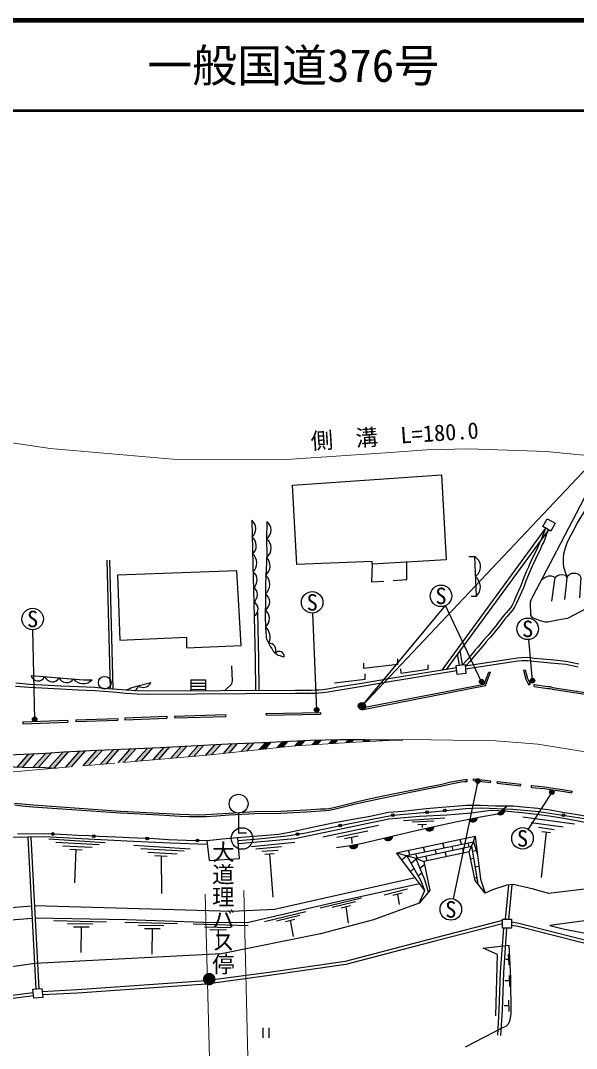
# Model space of a CAD drawing. Units: millimetres at full size, sheet at 1:1000; details may follow other scales. Extents: x 40000 to 680000, y 20000 to 380000.
# Drawn here: x 202626 to 264500, y 265528 to 380000 of the extents above; entities that cross this region are included whole.
import ezdxf
from ezdxf.enums import TextEntityAlignment as Align

# ---------------------------------------------------------------- set-up
doc = ezdxf.new("R2010")
doc.units = ezdxf.units.MM
doc.header["$LTSCALE"] = 1000
doc.linetypes.add('CHAIN', pattern=[18.5, 12, -1.5, 3.5, -1.5])
for name, color, linetype, lineweight in [('M-BGD', 7, 'Continuous', 25), ('M-BGD-EXST', 7, 'Continuous', 25), ('M-BMK', 2, 'CHAIN', 13), ('M-STR-HTXT', 7, 'Continuous', 13), ('M-STR-STRC', 7, 'Continuous', 25), ('M-TTL', 2, 'Continuous', 140), ('M-TTL-LINE', 7, 'Continuous', 50)]:
    doc.layers.add(name, color=color, linetype=linetype, lineweight=lineweight)
doc.layers.add('M-BMK-HTXT', color=7, linetype='Continuous')
doc.layers.add('M-TTL-TXT', color=7, linetype='Continuous')
doc.styles.add('@ＭＳ ゴシック', font='')
doc.styles.add('ＭＳ ゴシック', font='')
doc.styles.get('@ＭＳ ゴシック').set_extended_font_data('@MS Gothic')
doc.styles.get('ＭＳ ゴシック').set_extended_font_data('MS Gothic')

msp = doc.modelspace()

# ---------------------------------------------------------------- hatches: boundary and pattern name
at = {"layer": 'M-BGD'}
for points in [[(255716, 291670, 0.82183), (256478, 292303)], [(252520, 291069, 0.82183), (253492, 291260)], [(247687, 290047, 0.82183), (248656, 290257)], [(243092, 288967, 0.82183), (244057, 289194)], [(239220, 288097, 0.82183), (240190, 288300)], [(222929, 273249, 1), (224329, 273249, 1)]]:
    msp.add_hatch(color=256, dxfattribs=at).paths.add_polyline_path(points)
at = {"layer": 'M-BGD-EXST'}
for points in [[(253723, 306249, 1), (254162, 306488, 0.41421), (253823, 306588, 0.41421)], [(259391, 306367, 1), (259830, 306606, 0.41421), (259491, 306706, 0.41421)], [(235368, 303118, 1), (235808, 303358, 0.41421), (235468, 303458, 0.41421)], [(240403, 303531, 1), (240842, 303771, 0.41421), (240503, 303870, 0.41421)], [(203979, 302065, 1), (204418, 302304, 0.41421), (204079, 302404, 0.41421)], [(253304, 295188, 1), (253743, 295427, 0.41421), (253404, 295527, 0.41421)], [(261538, 293957, 1), (261977, 294196, 0.41421), (261638, 294296, 0.41421)]]:
    msp.add_hatch(color=256, dxfattribs=at).paths.add_polyline_path(points)
at = {"layer": 'M-STR-STRC'}
for points in [[(240960, 303866, 1), (240285, 303436, 0.41421), (240837, 303314, 0.41421)], [(237968, 299919), (237358, 299908), (236958, 299456), (237595, 299497)], [(239771, 299923), (239171, 299923), (238868, 299580), (239505, 299621)], [(241567, 299917), (240995, 299923), (240972, 299923), (240766, 299690), (241394, 299721)], [(213609, 298841), (212983, 298811), (211535, 297170), (212185, 297227)], [(215487, 298928), (214861, 298899), (213485, 297340), (214022, 297386), (214135, 297396)], [(217365, 299016), (216739, 298987), (215432, 297506), (216081, 297561)], [(219246, 299108), (218618, 299076), (217378, 297670), (218027, 297725)], [(221131, 299203), (220503, 299171), (219324, 297835), (219972, 297890)], [(223015, 299298), (222387, 299266), (221270, 298000), (221918, 298055)], [(224900, 299393), (224272, 299361), (223216, 298165), (223361, 298177), (223876, 298233)], [(226774, 299476), (226152, 299452), (225204, 298378), (225868, 298450)], [(228639, 299550), (228017, 299525), (227196, 298594), (227860, 298667)], [(230514, 299634), (229886, 299602), (229182, 298804), (229841, 298871)], [(232399, 299730), (231771, 299698), (231159, 299005), (231819, 299072)], [(234287, 299829), (233658, 299796), (233137, 299206), (233170, 299210), (233775, 299249)], [(236137, 299885), (235527, 299874), (235048, 299332), (235685, 299373)], [(243353, 299901), (243319, 299901), (242758, 299906), (242649, 299783), (243277, 299814)], [(245160, 299908), (245161, 299909), (244558, 299906), (244532, 299877)], [(202281, 296885), (202820, 296869), (202866, 296868), (204185, 298363), (203558, 298332)], [(206077, 298467), (205440, 298425), (204039, 296837), (204626, 296822)], [(207983, 298586), (207468, 298559), (207352, 298551), (205791, 296782), (206365, 296752)], [(209871, 298685), (209241, 298652), (207634, 296831), (208285, 296887)], [(211741, 298764), (211120, 298740), (209585, 297000), (210235, 297057)]]:
    msp.add_hatch(color=256, dxfattribs=at).paths.add_polyline_path(points)

# ---------------------------------------------------------------- linework, layer by layer
at = {"layer": 'M-BGD'}
for p, q in [((261065, 323472), (249502, 307658)), ((261372, 323300), (249995, 307739)), ((212646, 305573), (212277, 319921)), ((212921, 305552), (212553, 319900)), ((251484, 308210), (251275, 309490)), ((251834, 308243), (251565, 309887)), ((221579, 306564), (223210, 306572)), ((221579, 306564), (221584, 305336)), ((221580, 306214), (223211, 306222)), ((221582, 305864), (223213, 305872)), ((223210, 306572), (223215, 305344)), ((221584, 305514), (223215, 305522)), ((245170, 291908), (243592, 291803)), ((247759, 292216), (245170, 291908)), ((249946, 292385), (247759, 292216)), ((252274, 292572), (249946, 292385)), ((253818, 292600), (252274, 292572)), ((255500, 292525), (253818, 292600)), ((257471, 292525), (255500, 292525)), ((258546, 292394), (257471, 292525)), ((260218, 292254), (258546, 292394)), ((261573, 292067), (260218, 292254)), ((262966, 291814), (261573, 292067)), ((226895, 291732), (226895, 289557)), ((239612, 291029), (237374, 290624)), ((241535, 291361), (239612, 291029)), ((243592, 291803), (241535, 291361)), ((245262, 290919), (249834, 291224)), ((246252, 290750), (248612, 290877)), ((258528, 291309), (264293, 290547)), ((264406, 291598), (262966, 291814)), ((266546, 291225), (264406, 291598)), ((233398, 289746), (232376, 289528)), ((234754, 290061), (233398, 289746)), ((237374, 290624), (234754, 290061)), ((236265, 289110), (242481, 290399)), ((237834, 289052), (241292, 289746)), ((246842, 290466), (247822, 290519)), ((247332, 290493), (247336, 290135)), ((259477, 290699), (263021, 290225)), ((260274, 290157), (262037, 289903)), ((261139, 289632), (260587, 284554)), ((260647, 289699), (261630, 289564)), ((205711, 289437), (202281, 289397)), ((203434, 289056), (204327, 272143)), ((203783, 289075), (204676, 272176)), ((207734, 289332), (205711, 289437)), ((205776, 288858), (212025, 288479)), ((206553, 288489), (211378, 288249)), ((208972, 289258), (207734, 289332)), ((210258, 289207), (208972, 289258)), ((211304, 289117), (210258, 289207)), ((213240, 289050), (211304, 289117)), ((214705, 288996), (213240, 289050)), ((217542, 288869), (214705, 288996)), ((219091, 288766), (217542, 288869)), ((221046, 288700), (219091, 288766)), ((223357, 288652), (221046, 288700)), ((225105, 288827), (223357, 288652)), ((227173, 289009), (225105, 288827)), ((226895, 289557), (227784, 289557)), ((229545, 289196), (227173, 289009)), ((228329, 288027), (233140, 288485)), ((231323, 289353), (229545, 289196)), ((232376, 289528), (231323, 289353)), ((238680, 288910), (240212, 289202)), ((239446, 289056), (239496, 288343)), ((251705, 288259), (251559, 288814)), ((207329, 288101), (210602, 287925)), ((208106, 287731), (209483, 287657)), ((208794, 287694), (208632, 283985)), ((215243, 288151), (221493, 287772)), ((216020, 287782), (220846, 287541)), ((216797, 287394), (220069, 287218)), ((228815, 287761), (231683, 288008)), ((229465, 287495), (231307, 287614)), ((245953, 287075), (245815, 287602)), ((247621, 287418), (247480, 287953)), ((248906, 287214), (248789, 287659)), ((249787, 287864), (249644, 288410)), ((250045, 286882), (249902, 287426)), ((250796, 287616), (250683, 288049)), ((251961, 287283), (251816, 287833)), ((252571, 287993), (252461, 288415)), ((252909, 287499), (253336, 287570)), ((217573, 287024), (218951, 286950)), ((218262, 286987), (218302, 282801)), ((229823, 287157), (230840, 287248)), ((230331, 287202), (230702, 282381)), ((245065, 286538), (245613, 287004)), ((246098, 286168), (246646, 286634)), ((246754, 286757), (246634, 287215)), ((247880, 286428), (247739, 286966)), ((252711, 286648), (253042, 286704)), ((246022, 285250), (246414, 285585)), ((246890, 284740), (247301, 285090)), ((247086, 285597), (247588, 286025)), ((253201, 285758), (253627, 285829)), ((253168, 284521), (253402, 284561)), ((253803, 284381), (254356, 282804)), ((243099, 282653), (245688, 283293)), ((244080, 282588), (245112, 282862)), ((256956, 283715), (256580, 279928)), ((257312, 283752), (256931, 279923)), ((235979, 281196), (240581, 282294)), ((237325, 281249), (239914, 281889)), ((244596, 282725), (244758, 281573)), ((229779, 279682), (234380, 280780)), ((238306, 281183), (239339, 281458)), ((238822, 281320), (239081, 279478)), ((206334, 279762), (212208, 279636)), ((207866, 279447), (210677, 279415)), ((214237, 279580), (220111, 279454)), ((221825, 279393), (227943, 279224)), ((231125, 279734), (233714, 280375)), ((232106, 279669), (233138, 279943)), ((232622, 279806), (232981, 277997)), ((208529, 279084), (210250, 279084)), ((209390, 279084), (209318, 276196)), ((215769, 279265), (218580, 279233)), ((216432, 278902), (218153, 278902)), ((217293, 278902), (217221, 276014)), ((223106, 279054), (225982, 279002)), ((223694, 278766), (225538, 278753)), ((224616, 278760), (224675, 276872)), ((256907, 276028), (256978, 274826)), ((256943, 275427), (256637, 275432)), ((257030, 273665), (257052, 272414)), ((257041, 273040), (256524, 273058)), ((256956, 270266), (256440, 270285)), ((256946, 270892), (256967, 269641)), ((229585, 267838), (229585, 266720)), ((230252, 267838), (230252, 266720))]:
    msp.add_line(p, q, dxfattribs=at)
for points in [[(267985, 331861), (262296, 320903), (259630, 315880), (259427, 315440), (259348, 315192), (259393, 313793), (259494, 313601), (259698, 313465), (260409, 313195), (260985, 313037), (261278, 313037), (262419, 313274), (263254, 313398), (263543, 313445), (271857, 317809)], [(263504, 318068), (263292, 318535), (263200, 318783), (263093, 319110), (263051, 319535), (263058, 320103), (263086, 320614), (263271, 321281), (263484, 321827), (263782, 322466), (264202, 323257), (264557, 323953), (265366, 325265), (266972, 327782), (267491, 328615), (268102, 329623), (268499, 330289), (268918, 330928), (269223, 331510)], [(228371, 324343), (228484, 319412), (228588, 315146), (228743, 308864), (228760, 305370)], [(230038, 324226), (230008, 322224), (230024, 320511), (229890, 317311), (229873, 315463), (229858, 313617), (229901, 312474), (229944, 311794), (229966, 311491), (229981, 311323), (230012, 311154), (230109, 310926), (230192, 310773), (230301, 310542), (230452, 310251), (230584, 310054), (230761, 309786), (230895, 309625), (231072, 309463), (231286, 309337), (231469, 309277), (231758, 309194), (231978, 309123)], [(261039, 323487), (260537, 322098), (260349, 321720), (260127, 321216), (259866, 320665), (259625, 320154), (259362, 319601), (259251, 319366), (259148, 319131), (258920, 318600), (258546, 317694), (258415, 317362), (258269, 316971), (258198, 316823), (258062, 316487), (257731, 315754), (257523, 315273), (257329, 314901), (257151, 314598), (256923, 314343), (256682, 314046), (256524, 313879), (256329, 313653), (256086, 313345), (255789, 312948), (255559, 312634), (255303, 312327), (255029, 312003), (254864, 311787), (254661, 311552), (254498, 311374), (254188, 311023), (253946, 310733), (253729, 310493), (253506, 310230), (253246, 309919), (253069, 309705), (252857, 309448), (252663, 309214), (252360, 308854), (251829, 308243)], [(261349, 323314), (260860, 321959), (260666, 321571), (260445, 321070), (260183, 320515), (259941, 320004), (259678, 319451), (259570, 319221), (259469, 318992), (259242, 318464), (258871, 317562), (258742, 317236), (258591, 316834), (258518, 316682), (258384, 316349), (258051, 315612), (257839, 315122), (257635, 314732), (257436, 314390), (257189, 314116), (256945, 313815), (256784, 313644), (256599, 313430), (256363, 313132), (256071, 312740), (255835, 312419), (255571, 312102), (255301, 311784), (255136, 311567), (254923, 311319), (254758, 311140), (254453, 310796), (254211, 310503), (253992, 310262), (253773, 310004), (253515, 309695), (253339, 309482), (253127, 309225), (252931, 308989), (252626, 308626), (252220, 308159)], [(241746, 319462), (241685, 317505), (243067, 317574)], [(244099, 317650), (245635, 317753), (245612, 319687)], [(252533, 320322), (253164, 320312), (253334, 315855), (252772, 315855)], [(262096, 317933), (262245, 318102), (262394, 318203), (262597, 318278), (262935, 318298), (263274, 318251), (263355, 318136), (263429, 317926), (263328, 316851), (263179, 315511)], [(263429, 317926), (263578, 318210), (263754, 318359), (263991, 318453), (264390, 318474), (264674, 318399), (264837, 318257), (264972, 317987), (264857, 315708)], [(260609, 317725), (260891, 317926), (261148, 318068), (261419, 318163), (261676, 318163), (261940, 318102), (262096, 317933), (262035, 317446), (261710, 315336)], [(228990, 314086), (229126, 308865), (229142, 305372)], [(252121, 308144), (257935, 309034), (258435, 309081), (259077, 309093), (259802, 309010), (261647, 308831), (263360, 308652), (264764, 308366)], [(225344, 305354), (226151, 306124), (226210, 306456), (226139, 308129)], [(240785, 308431), (240809, 307863), (244629, 308320), (244629, 308925)], [(244925, 307801), (244950, 307319), (247991, 307776), (248003, 308233)], [(252154, 307795), (257978, 308686), (258454, 308731), (259060, 308743), (259765, 308662), (261612, 308482), (263306, 308306), (264697, 308023)], [(251171, 307578), (243914, 306382), (240663, 305838), (237991, 305401), (236864, 305200), (236269, 305115), (235836, 305078), (235416, 305066), (234974, 305042), (234563, 305042), (233224, 305041), (216697, 304963), (215591, 305000), (214336, 305075), (213349, 305168), (211883, 305280), (210887, 305372), (209019, 305446), (207080, 305538), (203583, 305723), (202061, 305853)], [(251137, 307927), (243857, 306727), (240605, 306184), (237932, 305746), (236809, 305545), (236230, 305463), (235816, 305427), (235402, 305415), (234965, 305392), (234563, 305392), (233223, 305391), (216703, 305313), (215607, 305350), (214363, 305424), (213379, 305517), (211912, 305628), (210910, 305721), (209035, 305795), (207097, 305887), (203607, 306073), (202084, 306203)], [(203796, 307060), (209159, 306622), (209668, 306586), (210189, 306575), (210579, 306575)], [(237583, 306257), (240995, 306665), (240995, 307245)], [(214363, 305424), (215023, 305733), (215325, 305817), (215845, 305959), (217120, 306294)], [(226832, 288704), (229119, 288870), (232252, 289190), (234385, 289554), (239266, 290592), (244073, 291494), (249657, 291996), (252144, 292231), (253892, 292335), (257427, 292162), (260318, 291920), (266094, 291037), (270391, 289998), (276333, 288187), (283208, 285703), (283305, 285601)], [(266316, 290523), (264316, 290931), (262891, 291187), (261457, 291379), (260045, 291588), (258451, 291774), (256452, 291954), (255033, 292017), (254412, 291970), (252776, 291747), (250129, 291523), (247019, 291343), (244508, 291151), (243612, 291051), (233142, 288862), (226867, 288312)], [(237808, 287894), (239369, 288118), (240671, 288407), (243504, 289062), (246968, 289891), (251228, 290814), (253812, 291324), (255716, 291670), (256746, 292525)], [(223405, 288255), (219269, 288381), (215184, 288577), (210123, 288849), (205235, 289109), (201632, 289004)], [(223357, 288652), (223620, 286474), (227010, 286678), (226808, 288976)], [(246976, 281708), (247614, 283106), (244483, 287321), (253223, 289164), (253803, 284381)], [(247614, 283106), (247224, 284148), (245613, 287004), (253058, 288538), (253474, 287093)], [(252549, 287406), (252817, 288046), (253058, 288538), (253223, 289164)], [(283502, 285945), (283047, 285449), (276531, 284617), (261381, 282783), (259715, 283261), (257455, 283768), (256754, 283693), (255159, 283190), (254356, 282804), (253231, 284229), (252549, 287406), (247521, 286353), (248175, 283134), (246976, 281708), (241901, 279841), (236010, 278286), (224997, 276049), (204196, 274976), (188960, 272768)], [(248015, 282943), (247639, 284293), (246607, 286726), (252817, 288046), (253519, 283865)], [(244483, 287321), (246607, 286726), (247521, 286353)], [(246558, 284528), (230892, 280986), (226196, 280773), (204188, 281411)], [(204259, 280070), (214430, 279878), (223005, 279587), (227859, 279550), (237758, 281870), (247020, 283906)], [(285713, 283134), (284767, 282626), (277582, 281387), (261530, 279237), (263014, 278841), (273800, 276725), (282366, 274900), (287004, 275284), (285766, 283143)], [(203840, 281365), (188887, 280154), (173996, 278661), (170502, 277835), (163141, 276316)], [(163270, 275022), (174927, 277515), (185303, 278481), (195369, 279376), (203910, 280052)], [(256271, 279768), (248810, 277849), (238762, 275212), (230277, 273986), (223257, 273044), (208928, 272038), (205031, 271842)], [(256266, 279405), (248898, 277511), (238831, 274869), (230325, 273640), (223293, 272696), (208949, 271688), (205064, 271494)], [(286591, 274618), (282033, 274489), (272658, 275618), (270873, 276217), (264535, 277821), (258093, 279451), (257268, 279576)], [(256384, 278931), (256018, 274008), (255872, 269809), (255713, 267002)], [(256733, 278905), (256367, 273989), (256221, 269793), (256063, 266982)], [(286628, 274269), (282017, 274138), (272581, 275275), (270774, 275881), (264449, 277482), (258023, 279108), (257263, 279223)], [(255525, 269172), (255712, 276005), (254126, 276704), (256957, 277011), (257144, 273354), (257204, 269443), (257174, 269106), (257066, 268570), (256913, 268249), (256657, 267980), (256263, 267806), (252099, 265679)], [(164428, 266249), (190003, 269965), (204034, 271760)], [(164472, 265901), (190050, 269618), (204068, 271411)]]:
    msp.add_lwpolyline(points, dxfattribs=at)
for points in [[(233385, 319430), (232904, 328255), (249474, 329415), (249989, 319942), (241746, 319462), (241762, 319744)], [(260763, 323641), (261252, 324514), (262124, 324025), (261636, 323153)], [(213679, 311006), (221108, 311312), (221108, 310126), (227177, 310413), (226717, 318717), (213430, 318219)], [(251114, 308174), (252109, 308270), (252204, 307274), (251209, 307179)], [(256274, 279933), (257274, 279918), (257259, 278918), (256259, 278933)], [(204000, 272111), (204996, 272207), (205091, 271211), (204096, 271116)]]:
    msp.add_lwpolyline(points, close=True, dxfattribs=at)
for centre, radius in [((211994, 306251), 700), ((226895, 292782), 1050), ((247868, 291835), 150), ((249857, 292015), 150), ((244073, 291494), 150), ((263058, 291501), 150), ((227280, 288912), 1200), ((238209, 290367), 150), ((206212, 289411), 150), ((210781, 289162), 150), ((216736, 288905), 150), ((222327, 288673), 150), ((233449, 289394), 150)]:
    msp.add_circle(centre, radius, dxfattribs=at)
for centre, radius, start, end in [((227551, 323392), 1256, 313.37695, 49.26122), ((229316, 323276), 1193, 305.47896, 52.77118), ((227616, 321516), 1250, 312.28432, 50.35385), ((229217, 321261), 1309, 307.37559, 52.80951), ((227582, 319578), 1339, 313.50074, 49.19584), ((229033, 319271), 1364, 311.06442, 44.11006), ((252503, 319171), 1319, 304.46434, 59.88572), ((227861, 317709), 1104, 308.39985, 54.38226), ((228961, 317215), 1411, 310.56239, 46.71507), ((252343, 316933), 1464, 312.58473, 51.76533), ((228064, 316047), 932, 303.96186, 58.82025), ((229314, 315263), 1046, 301.74546, 57.29235), ((228167, 314468), 908, 300.20031, 62.6267), ((229087, 313408), 1239, 311.05397, 51.18568), ((228883, 311339), 1524, 333.43854, 48.08931), ((230277, 309887), 771, 334.4195, 92.26181), ((231392, 309146), 586, 357.78043, 135.76652), ((204588, 307267), 818, 194.6847, 335.98294), ((206165, 307238), 884, 200.13238, 330.53526), ((207758, 307171), 903, 204.0253, 326.64234), ((209590, 307543), 1384, 218.84279, 315.61346), ((214898, 306064), 833, 303.06693, 350.40179), ((216281, 306635), 906, 231.68245, 337.89106), ((256035, 292062), 505, 230.86957, 28.52776), ((252987, 291261), 505, 202.3298, 359.98799), ((248151, 290247), 505, 203.39534, 1.05353), ((243552, 289175), 505, 204.4386, 2.09679), ((239685, 288294), 505, 203.00805, 0.66624)]:
    msp.add_arc(centre, radius, start, end, dxfattribs=at)
at = {"layer": 'M-BGD-EXST'}
for p, q in [((240622, 303651), (249937, 314845)), ((253942, 306369), (249937, 314845)), ((235588, 303238), (235140, 314006)), ((204198, 302184), (203995, 312155)), ((259610, 306487), (259185, 311062)), ((253524, 295307), (250767, 282186)), ((261758, 294077), (259142, 289935))]:
    msp.add_line(p, q, dxfattribs=at)
for centre, radius in [((249425, 315930), 1200), ((235090, 315205), 1200), ((203971, 313355), 1200), ((259074, 312257), 1200), ((253942, 306369), 250), ((259610, 306487), 250), ((235588, 303238), 250), ((240622, 303651), 250), ((204198, 302184), 250), ((253524, 295307), 250), ((261758, 294077), 250), ((258502, 288921), 1200), ((250520, 281011), 1200)]:
    msp.add_circle(centre, radius, dxfattribs=at)
at = {"layer": 'M-BMK'}
msp.add_lwpolyline([(196180, 295835), (214022, 297386), (223361, 298177), (228285, 298713), (233170, 299210), (239897, 299646), (245935, 299946), (255524, 299782), (260211, 299416), (265969, 298473), (270407, 297484), (273345, 296724), (276693, 295840), (278138, 295331), (285312, 292597), (291865, 289793), (298387, 286768), (307108, 282305), (312936, 279240), (318579, 275844)], dxfattribs=at)
at = {"layer": 'M-STR-HTXT'}
for p, q in [((227477, 283117), (228061, 258461)), ((223172, 282723), (223825, 258374))]:
    msp.add_line(p, q, dxfattribs=at)
msp.add_lwpolyline([(159722, 344039), (174855, 338771), (187039, 335599), (196632, 333703), (205930, 332325), (219569, 331137), (232241, 331103), (243788, 331885), (247831, 332194), (252524, 332317), (261114, 332008), (268012, 331341), (271605, 330857), (277364, 329914), (281802, 328925), (284739, 328165), (288087, 327281), (289533, 326772), (296706, 324038), (303260, 321233), (309782, 318209), (318502, 313746), (324331, 310681), (335458, 303985)], dxfattribs=at)
at = {"layer": 'M-STR-STRC'}
for p, q in [((240622, 303651), (279464, 344835)), ((254732, 307424), (254948, 307429)), ((258602, 307657), (258795, 307710)), ((259195, 306007), (259366, 306111)), ((259778, 305848), (259794, 306048)), ((240562, 303451), (240592, 303253)), ((208762, 302141), (213425, 302279)), ((213425, 302279), (213437, 302080)), ((214241, 302337), (218895, 302514)), ((214241, 302337), (214248, 302137)), ((218895, 302514), (218907, 302314)), ((219771, 302550), (225452, 302701)), ((219771, 302550), (219780, 302350)), ((225452, 302701), (225458, 302501)), ((229940, 302842), (235998, 302955)), ((229940, 302842), (229946, 302642)), ((235998, 302955), (236020, 302756)), ((202865, 301897), (207867, 302073)), ((202865, 301897), (202872, 301697)), ((207867, 302073), (207875, 301873)), ((208762, 302141), (208770, 301941)), ((237595, 299497), (237968, 299919)), ((238868, 299580), (239171, 299923)), ((239505, 299621), (239771, 299923)), ((240766, 299690), (240972, 299923)), ((241394, 299721), (241567, 299917)), ((211535, 297170), (212983, 298811)), ((212185, 297227), (213609, 298841)), ((213485, 297340), (214861, 298899)), ((214135, 297396), (215487, 298928)), ((215432, 297506), (216739, 298987)), ((216081, 297561), (217365, 299016)), ((217378, 297670), (218618, 299076)), ((218027, 297725), (219246, 299108)), ((219324, 297835), (220503, 299171)), ((219972, 297890), (221131, 299203)), ((221270, 298000), (222387, 299266)), ((221918, 298055), (223015, 299298)), ((223216, 298165), (224272, 299361)), ((223876, 298233), (224900, 299393)), ((225204, 298378), (226152, 299452)), ((225868, 298450), (226774, 299476)), ((227196, 298594), (228017, 299525)), ((227860, 298667), (228639, 299550)), ((229182, 298804), (229886, 299602)), ((229841, 298871), (230514, 299634)), ((231159, 299005), (231771, 299698)), ((231819, 299072), (232399, 299730)), ((233137, 299206), (233658, 299796)), ((233775, 299249), (234287, 299829)), ((235048, 299332), (235527, 299874)), ((235685, 299373), (236137, 299885)), ((236958, 299456), (237358, 299908)), ((242649, 299783), (242758, 299906)), ((243277, 299814), (243353, 299901)), ((244532, 299877), (244558, 299906)), ((245160, 299908), (245161, 299909)), ((202281, 296885), (203558, 298332)), ((202866, 296868), (204185, 298363)), ((204039, 296837), (205440, 298425)), ((204626, 296822), (206077, 298467)), ((205791, 296782), (207352, 298551)), ((206365, 296752), (207983, 298586)), ((207634, 296831), (209241, 298652)), ((208285, 296887), (209871, 298685)), ((209585, 297000), (211120, 298740)), ((210235, 297057), (211741, 298764)), ((252349, 295273), (252324, 295472)), ((253058, 295361), (253034, 295559)), ((253058, 295361), (254948, 295145)), ((254948, 295145), (254971, 295344)), ((255675, 295056), (255697, 295254)), ((255675, 295056), (258272, 294778)), ((258272, 294778), (258301, 294976)), ((259495, 294599), (259515, 294798)), ((263998, 293976), (264035, 294172))]:
    msp.add_line(p, q, dxfattribs=at)
for points in [[(240562, 303451), (254234, 306109), (254732, 307424)], [(240592, 303253), (254382, 305934), (254948, 307429)], [(258602, 307657), (258878, 306645), (259124, 306124), (259195, 306007)], [(258795, 307710), (259066, 306715), (259300, 306219), (259366, 306111)], [(259778, 305848), (261318, 305627), (261527, 305627), (261784, 305547), (271587, 304036)], [(259794, 306048), (259800, 306047), (261333, 305827), (261558, 305827), (261829, 305742), (271617, 304234), (271618, 304234)], [(214248, 302137), (214250, 302137), (218905, 302314), (218907, 302314)], [(219780, 302350), (225458, 302501), (225458, 302501)], [(229946, 302642), (236011, 302755), (236020, 302756)], [(202872, 301697), (207875, 301873), (207875, 301873)], [(208770, 301941), (213434, 302079), (213437, 302080)], [(149788, 294644), (179517, 297162), (182822, 297397), (186541, 297567), (200458, 298179), (205450, 298425), (207468, 298559), (210361, 298711), (212951, 298810), (218182, 299054), (225737, 299435), (229599, 299588), (232603, 299740), (234906, 299862), (238143, 299923), (240995, 299923), (243319, 299901), (245185, 299909)], [(179684, 297174), (184089, 297061), (186357, 296990), (191097, 296979), (193295, 296949), (195713, 296909), (200151, 296949), (202820, 296869), (205415, 296801), (206596, 296741)], [(201953, 292840), (202776, 292764), (204019, 292649), (213766, 291955), (214543, 291928), (218083, 291740), (220386, 291607), (221437, 291573), (222578, 291555), (223250, 291573), (224479, 291643), (225815, 291732), (228691, 291909), (231585, 291944), (233009, 292015), (234441, 292094), (236000, 292200), (236594, 292228), (236939, 292263), (237478, 292378), (239859, 292944), (240176, 293033), (241238, 293271), (242795, 293608), (244273, 293905), (245970, 294252), (246557, 294372), (247996, 294669), (249355, 294937), (250526, 295204), (251629, 295413), (252065, 295463), (252324, 295472)], [(253034, 295559), (253057, 295562), (254971, 295344)], [(201950, 292640), (202757, 292565), (204003, 292450), (213756, 291755), (214534, 291729), (218072, 291541), (220377, 291407), (221432, 291373), (222579, 291355), (223258, 291373), (224491, 291444), (225827, 291532), (228698, 291709), (231591, 291744), (233019, 291815), (234454, 291895), (236012, 292001), (236608, 292028), (236970, 292065), (237522, 292183), (239909, 292751), (240225, 292839), (241281, 293075), (242836, 293412), (244313, 293709), (246010, 294056), (246597, 294176), (248035, 294473), (249397, 294741), (250566, 295008), (251659, 295215), (252080, 295263), (252349, 295273)], [(255697, 295255), (255698, 295254), (258298, 294977), (258301, 294976)], [(259495, 294599), (260904, 294460), (261883, 294322), (262900, 294183), (263998, 293976)], [(259515, 294798), (259519, 294797), (260928, 294659), (261910, 294520), (262932, 294381), (264033, 294173), (264035, 294172)]]:
    msp.add_lwpolyline(points, dxfattribs=at)
msp.add_circle((240622, 303651), 400, dxfattribs=at)
at = {"layer": 'M-TTL'}
msp.add_line((680000, 380000), (40000, 380000), dxfattribs=at)
at = {"layer": 'M-TTL-LINE'}
msp.add_line((40000, 370000), (680000, 370000), dxfattribs=at)

# ---------------------------------------------------------------- texts
at = {"layer": 'M-BGD-EXST', "style": 'ＭＳ ゴシック'}
for p in [(235090, 315205), (249425, 315930), (203971, 313355), (259074, 312257), (258502, 288921), (250520, 281011)]:
    msp.add_text('S', height=1833, dxfattribs=at).set_placement(p, align=Align.MIDDLE_CENTER)
at = {"layer": 'M-BMK-HTXT', "style": '@ＭＳ ゴシック'}
msp.add_text('大道理バス停', height=1833, rotation=270, dxfattribs=at).set_placement((225161, 273679), align=Align.MIDDLE_RIGHT)
at = {"layer": 'M-STR-HTXT', "style": 'ＭＳ ゴシック'}
msp.add_text('側\u3000溝\u3000L=180.0', height=1833, rotation=3.746, dxfattribs=at).set_placement((244365, 332305), align=Align.BOTTOM_CENTER)
at = {"layer": 'M-TTL-TXT', "style": 'ＭＳ ゴシック'}
msp.add_text('一般国道376号', height=3666, dxfattribs=at).set_placement((216734, 375000), align=Align.MIDDLE_LEFT)

doc.saveas('drawing.dxf')
